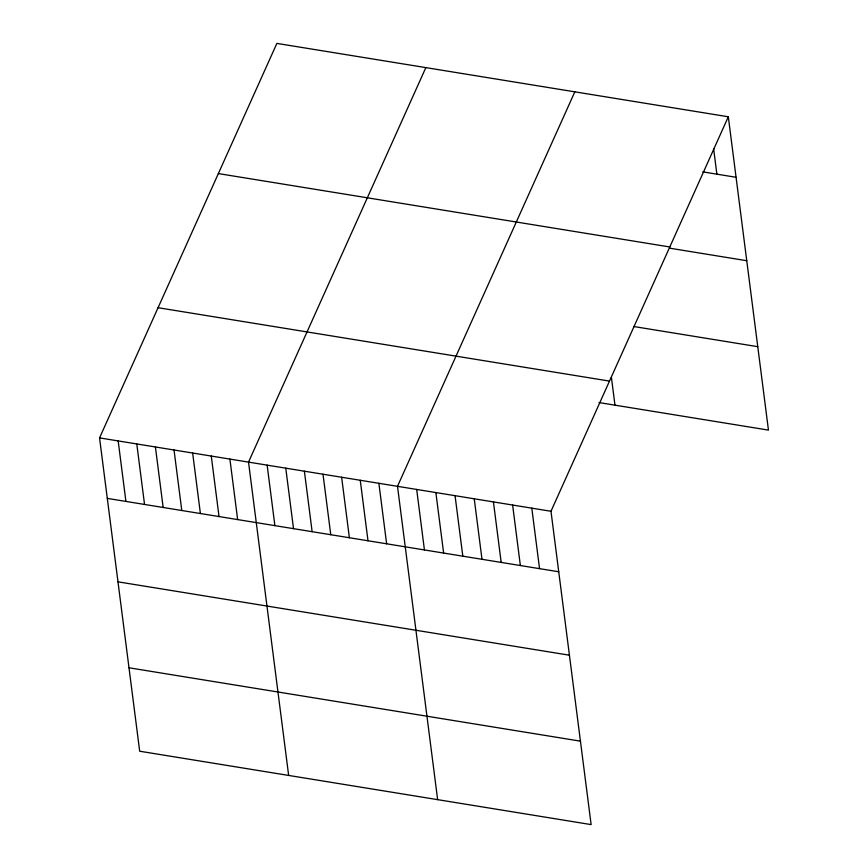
<?xml version="1.0" encoding="UTF-8"?>
<svg xmlns="http://www.w3.org/2000/svg" width="868" height="868" viewBox="0 0 868 868"><rect width="100%" height="100%" fill="white"/><g stroke="black" fill="none" stroke-linecap="round" stroke-linejoin="round"><path stroke-width="1.3" d="M728.317 116.779L550.985 511.274L591.13 824.6L139.683 751.221L99.549 437.895L276.87 43.4L728.317 116.779L768.451 430.105L599.007 402.568M425.852 67.617L248.519 462.112L288.653 775.439M574.822 91.834L397.501 486.319L437.635 799.645M702.809 171.875L736.064 177.289M218.356 173.578L669.803 246.968M670.009 248.237L746.751 260.715M633.694 326.509L757.764 346.679M158.063 307.706L609.51 381.095M99.549 437.895L550.985 511.274M107.296 498.395L558.742 571.773M117.983 581.831L569.43 655.21M128.996 667.785L580.432 741.163M713.605 148.623L716.881 174.164M611.408 377.352L614.967 405.161M531.802 508.16L539.549 568.659M512.619 505.035L520.366 565.535M493.425 501.921L501.183 562.421M474.243 498.796L481.99 559.307M455.06 495.682L462.807 556.182M435.866 492.557L443.624 553.068M416.683 489.444L424.43 549.943M378.871 483.292L386.629 543.802M360.253 480.264L367.999 540.775M341.634 477.248L349.381 537.748M323.004 474.221L330.762 534.721M304.386 471.194L312.133 531.693M285.767 468.167L293.514 528.666M267.138 465.139L274.896 525.639M229.901 459.085L237.648 519.585M211.271 456.058L219.029 516.558M192.653 453.031L200.399 513.53M174.034 450.004L181.781 510.503M155.405 446.977L163.162 507.476M136.786 443.949L144.544 504.449M118.167 440.922L125.914 501.422"/></g></svg>
